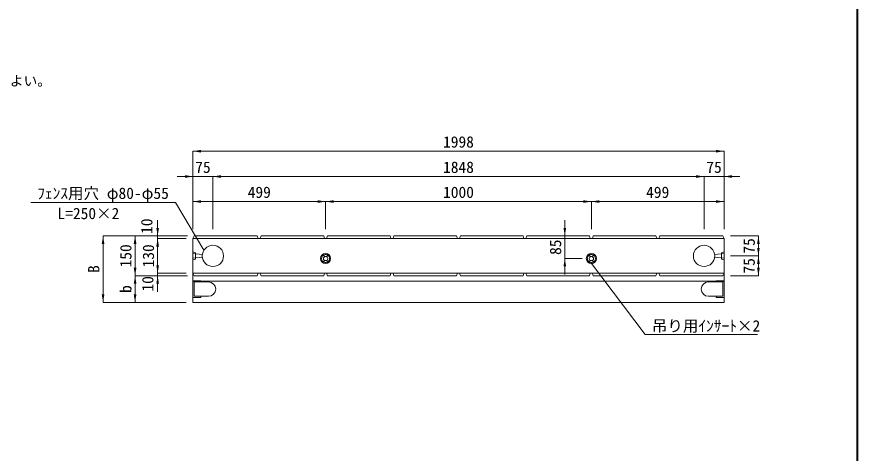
# Model space of a CAD drawing. Units: millimetres at full size. Extents: x 199178 to 219083, y 873019 to 880494.
# Drawn here: x 201016 to 204178, y 876757 to 878399 of the extents above; entities that cross this region are included whole.
import ezdxf
from ezdxf.enums import TextEntityAlignment as Align

# ---------------------------------------------------------------- set-up
doc = ezdxf.new("R2010")
doc.units = ezdxf.units.MM
doc.header["$LTSCALE"] = 20
doc.linetypes.add('DASHED_SPACED', pattern=[12, 6, -6])
for name, color, linetype, lineweight in [('0_2', 7, 'Continuous', 13), ('インサート', 3, 'Continuous', 9), ('ピンジョイント', 1, 'Continuous', 13), ('フランジ', 7, 'Continuous', 13), ('図枠', 7, 'Continuous', 5), ('寸法線', 7, 'Continuous', 13), ('引出線', 4, 'Continuous', 13)]:
    doc.layers.add(name, color=color, linetype=linetype, lineweight=lineweight)
doc.layers.add('文字', color=7, linetype='Continuous')
doc.styles.add('ＭＳ ゴシック', font='')
doc.styles.get('ＭＳ ゴシック').set_extended_font_data('MS Gothic')

# ---------------------------------------------------------------- blocks, each defined once
blk = doc.blocks.new('filled_arrow')
at = {"color": 0, "linetype": 'Continuous', "lineweight": -2}
blk.add_solid([(7.5, 1.25), (0, 0), (7.5, -1.25)], dxfattribs=at)

msp = doc.modelspace()

# ---------------------------------------------------------------- linework, layer by layer
at = {"layer": '0_2'}
for p, q in [((201679.05, 877564.5), (201684.05, 877574.5)), ((201679.05, 877564.5), (203677.05, 877564.5)), ((201679.05, 877324.5), (201679.05, 877564.5)), ((201684.05, 877574.5), (201921.05, 877574.5)), ((201921.05, 877574.5), (201924.05, 877564.5)), ((201932.05, 877564.5), (201935.05, 877574.5)), ((201935.05, 877574.5), (202171.05, 877574.5)), ((202171.05, 877574.5), (202174.05, 877564.5)), ((202182.05, 877564.5), (202185.05, 877574.5)), ((202185.05, 877574.5), (202421.05, 877574.5)), ((202421.05, 877574.5), (202424.05, 877564.5)), ((202432.05, 877564.5), (202435.05, 877574.5)), ((202435.05, 877574.5), (202671.05, 877574.5)), ((202671.05, 877574.5), (202674.05, 877564.5)), ((202682.05, 877564.5), (202685.05, 877574.5)), ((202685.05, 877574.5), (202921.05, 877574.5)), ((202921.05, 877574.5), (202924.05, 877564.5)), ((202932.05, 877564.5), (202935.05, 877574.5)), ((202935.05, 877574.5), (203171.05, 877574.5)), ((203171.05, 877574.5), (203174.05, 877564.5)), ((203182.05, 877564.5), (203185.05, 877574.5)), ((203185.05, 877574.5), (203421.05, 877574.5)), ((203421.05, 877574.5), (203424.05, 877564.5)), ((203432.05, 877564.5), (203435.05, 877574.5)), ((203435.05, 877574.5), (203672.05, 877574.5)), ((203672.05, 877574.5), (203677.05, 877564.5)), ((203677.05, 877324.5), (203677.05, 877564.5)), ((201679.05, 877434.5), (203677.05, 877434.5)), ((201679.05, 877434.5), (201684.05, 877424.5)), ((201921.05, 877424.5), (201924.05, 877434.5)), ((201932.05, 877434.5), (201935.05, 877424.5)), ((202171.05, 877424.5), (202174.05, 877434.5)), ((202182.05, 877434.5), (202185.05, 877424.5)), ((202421.05, 877424.5), (202424.05, 877434.5)), ((202432.05, 877434.5), (202435.05, 877424.5)), ((202671.05, 877424.5), (202674.05, 877434.5)), ((202682.05, 877434.5), (202685.05, 877424.5)), ((202921.05, 877424.5), (202924.05, 877434.5)), ((202932.05, 877434.5), (202935.05, 877424.5)), ((203171.05, 877424.5), (203174.05, 877434.5)), ((203182.05, 877434.5), (203185.05, 877424.5)), ((203421.05, 877424.5), (203424.05, 877434.5)), ((203432.05, 877434.5), (203435.05, 877424.5)), ((203672.05, 877424.5), (203677.05, 877434.5)), ((201679.05, 877404.5), (203677.05, 877404.5)), ((201684.05, 877424.5), (201921.05, 877424.5)), ((201935.05, 877424.5), (202171.05, 877424.5)), ((202185.05, 877424.5), (202421.05, 877424.5)), ((202435.05, 877424.5), (202671.05, 877424.5)), ((202685.05, 877424.5), (202921.05, 877424.5)), ((202935.05, 877424.5), (203171.05, 877424.5)), ((203185.05, 877424.5), (203421.05, 877424.5)), ((203435.05, 877424.5), (203672.05, 877424.5)), ((201679.05, 877324.5), (203677.05, 877324.5))]:
    msp.add_line(p, q, dxfattribs=at)
for centre in [(201754.05, 877499.5), (203602.05, 877499.5)]:
    msp.add_circle(centre, 40, dxfattribs=at)
at = {"layer": 'インサート'}
for p, q in [((202172.45, 877503.36), (202172.45, 877495.21)), ((202183.65, 877503.36), (202183.65, 877495.21)), ((203172.45, 877503.36), (203172.45, 877495.21)), ((203183.65, 877503.36), (203183.65, 877495.21)), ((202172.45, 877483.78), (202172.45, 877475.64)), ((202183.65, 877483.78), (202183.65, 877475.64)), ((203172.45, 877483.78), (203172.45, 877475.64)), ((203183.65, 877483.78), (203183.65, 877475.64))]:
    msp.add_line(p, q, dxfattribs=at)
for centre in [(202178.05, 877489.5), (203178.05, 877489.5)]:
    msp.add_circle(centre, 19, dxfattribs=at)
for centre, radius, start, end in [((202178.05, 877489.5), 14.95, 111.99848, 248.00152), ((202178.05, 877489.5), 8, 134.427, 225.573), ((202178.05, 877489.5), 14.95, 68.00152, 111.99848), ((202178.05, 877489.5), 8, 45.573, 134.427), ((202178.05, 877489.5), 14.95, 291.99848, 68.00152), ((202178.05, 877489.5), 8, 314.427, 45.573), ((203178.05, 877489.5), 14.95, 111.99848, 248.00152), ((203178.05, 877489.5), 8, 134.427, 225.573), ((203178.05, 877489.5), 14.95, 68.00152, 111.99848), ((203178.05, 877489.5), 8, 45.573, 134.427), ((203178.05, 877489.5), 14.95, 291.99848, 68.00152), ((203178.05, 877489.5), 8, 314.427, 45.573), ((202178.05, 877489.5), 8, 225.573, 314.427), ((202178.05, 877489.5), 14.95, 248.00152, 291.99848), ((203178.05, 877489.5), 8, 225.573, 314.427), ((203178.05, 877489.5), 14.95, 248.00152, 291.99848)]:
    msp.add_arc(centre, radius, start, end, dxfattribs=at)
at = {"layer": 'ピンジョイント'}
for p, q in [((201679.05, 877514.5), (201688.05, 877511.5)), ((201688.05, 877487.5), (201688.05, 877511.5)), ((203677.05, 877514.5), (203668.05, 877511.5)), ((203668.05, 877487.5), (203668.05, 877511.5)), ((201679.05, 877484.5), (201688.05, 877487.5)), ((203677.05, 877484.5), (203668.05, 877487.5))]:
    msp.add_line(p, q, dxfattribs=at)
at = {"layer": 'ピンジョイント', "linetype": 'DASHED_SPACED'}
for p, q in [((201679.05, 877508.5), (201714.05, 877504.5)), ((201679.05, 877490.5), (201714.05, 877494.5)), ((203677.05, 877508.5), (203642.05, 877504.5)), ((203677.05, 877490.5), (203642.05, 877494.5))]:
    msp.add_line(p, q, dxfattribs=at)
at = {"layer": 'フランジ'}
for p, q in [((201679.05, 877406), (201709.05, 877406)), ((201683.55, 877347.5), (201683.55, 877401.5)), ((201683.55, 877401.5), (201737.55, 877401.5)), ((201709.05, 877401.5), (201709.05, 877406)), ((203672.55, 877401.5), (203618.55, 877401.5)), ((203647.05, 877401.5), (203647.05, 877406)), ((203677.05, 877406), (203647.05, 877406)), ((203672.55, 877347.5), (203672.55, 877401.5)), ((201679.05, 877343), (201709.05, 877343)), ((201683.55, 877347.5), (201737.55, 877347.5)), ((201709.05, 877343), (201709.05, 877347.5)), ((203672.55, 877347.5), (203618.55, 877347.5)), ((203647.05, 877343), (203647.05, 877347.5)), ((203677.05, 877343), (203647.05, 877343))]:
    msp.add_line(p, q, dxfattribs=at)
for centre, start, end in [((201737.55, 877374.5), 270, 90), ((203618.55, 877374.5), 90, 270)]:
    msp.add_arc(centre, 27, start, end, dxfattribs=at)
at = {"layer": '図枠', "lineweight": 40}
msp.add_line((204178.16, 880194.32), (204178.16, 873269.32), dxfattribs=at)
at = {"layer": '寸法線'}
for p, q in [((201679.05, 877893.45), (203677.05, 877893.45)), ((201679.05, 877599.5), (201679.05, 877893.45)), ((203677.05, 877599.5), (203677.05, 877893.45)), ((201619.05, 877798.22), (201814.05, 877798.22)), ((201679.05, 877599.5), (201679.05, 877798.22)), ((201754.05, 877599.5), (201754.05, 877798.22)), ((201754.05, 877798.22), (203602.05, 877798.22)), ((201754.05, 877599.5), (201754.05, 877798.22)), ((203542.05, 877798.22), (203737.05, 877798.22)), ((203602.05, 877599.5), (203602.05, 877798.22)), ((203602.05, 877599.5), (203602.05, 877798.22)), ((203677.05, 877599.5), (203677.05, 877798.22)), ((201679.05, 877703.93), (202178.05, 877703.93)), ((201679.05, 877599.5), (201679.05, 877703.93)), ((202178.05, 877599.5), (202178.05, 877703.93)), ((202178.05, 877703.93), (203178.05, 877703.93)), ((202178.05, 877599.5), (202178.05, 877703.93)), ((203178.05, 877599.5), (203178.05, 877703.93)), ((203178.05, 877703.93), (203677.05, 877703.93)), ((203178.05, 877599.5), (203178.05, 877703.93)), ((203677.05, 877599.5), (203677.05, 877703.93)), ((201546.12, 877634.5), (201546.12, 877504.5)), ((203078.04, 877429.5), (203078.04, 877634.5)), ((201340.72, 877574.5), (201340.72, 877324.5)), ((201654.05, 877574.5), (201340.72, 877574.5)), ((201461.24, 877574.5), (201461.24, 877424.5)), ((201654.05, 877574.5), (201461.24, 877574.5)), ((201659.05, 877574.5), (201546.12, 877574.5)), ((201654.05, 877564.5), (201546.12, 877564.5)), ((201546.12, 877564.5), (201546.12, 877434.5)), ((201654.05, 877564.5), (201546.12, 877564.5)), ((203143.05, 877574.5), (203078.04, 877574.5)), ((203702.05, 877574.5), (203806.45, 877574.5)), ((203806.45, 877574.5), (203806.45, 877439.5)), ((203806.45, 877559.5), (203806.45, 877424.5)), ((201546.12, 877494.5), (201546.12, 877364.5)), ((203702.05, 877499.5), (203806.45, 877499.5)), ((203702.05, 877499.5), (203806.45, 877499.5)), ((203143.05, 877489.5), (203078.04, 877489.5)), ((201654.05, 877434.5), (201546.12, 877434.5)), ((201654.05, 877434.5), (201546.12, 877434.5)), ((201654.05, 877424.5), (201461.24, 877424.5)), ((201461.24, 877424.5), (201461.24, 877324.5)), ((201654.05, 877424.5), (201461.24, 877424.5)), ((201659.05, 877424.5), (201546.12, 877424.5)), ((203702.05, 877424.5), (203806.45, 877424.5)), ((201654.05, 877324.5), (201340.72, 877324.5)), ((201654.05, 877324.5), (201461.24, 877324.5))]:
    msp.add_line(p, q, dxfattribs=at)
at = {"layer": '引出線'}
for points in [[(201720.32, 877521), (201613.42, 877700.57), (201068.75, 877700.57)], [(203178.05, 877470.5), (203380.71, 877203.16), (203803.4, 877203.16)]]:
    msp.add_lwpolyline(points, dxfattribs=at)

# ---------------------------------------------------------------- block references
at = {"layer": '寸法線', "xscale": 4, "yscale": 4}
for p in [(201679.05, 877893.45), (201754.05, 877798.22), (201754.05, 877798.22), (203677.05, 877798.22), (201679.05, 877703.93), (202178.05, 877703.93), (203178.05, 877703.93)]:
    msp.add_blockref('filled_arrow', p, dxfattribs=at)
for p, rotation in [((203677.05, 877893.45), 180), ((201679.05, 877798.22), 180), ((203602.05, 877798.22), 180), ((203602.05, 877798.22), 180), ((202178.05, 877703.93), 180), ((203178.05, 877703.93), 180), ((203677.05, 877703.93), 180), ((201546.12, 877574.5), 90), ((203078.04, 877574.5), 90), ((201340.72, 877574.5), 270), ((201461.24, 877574.5), 270), ((201546.12, 877564.5), 270), ((201546.12, 877564.5), 270), ((203806.45, 877574.5), 270), ((203806.45, 877499.5), 90), ((203806.45, 877499.5), 270), ((201546.12, 877434.5), 90), ((201546.12, 877434.5), 90), ((203078.04, 877489.5), 270), ((201461.24, 877424.5), 90), ((203806.45, 877424.5), 90), ((201461.24, 877424.5), 270), ((201546.12, 877424.5), 270), ((201340.72, 877324.5), 90), ((201461.24, 877324.5), 90)]:
    msp.add_blockref('filled_arrow', p, dxfattribs=dict(at, rotation=rotation))
at = {"layer": '引出線', "xscale": 0.16, "yscale": 0.16}
for p, rotation in [((201720.32, 877521), 120.8), ((203178.05, 877470.5), 307.2)]:
    msp.add_blockref('filled_arrow', p, dxfattribs=dict(at, rotation=rotation))

# ---------------------------------------------------------------- texts
at = {"layer": '寸法線', "style": 'ＭＳ ゴシック'}
for s, p in [('1998', (202678.05, 877928.45)), ('75', (201716.55, 877833.22)), ('1848', (202678.05, 877833.22)), ('75', (203639.55, 877833.22)), ('499', (201928.55, 877738.93)), ('1000', (202678.05, 877738.93)), ('499', (203427.55, 877738.93))]:
    msp.add_text(s, height=42.72, dxfattribs=at).set_placement(p, align=Align.MIDDLE_CENTER)
for s, p in [('10', (201505.01, 877611.28)), ('85', (203043.04, 877532)), ('75', (203771.45, 877537)), ('150', (201426.24, 877499.5)), ('130', (201511.12, 877499.5)), ('B', (201305.72, 877449.5)), ('75', (203771.45, 877462)), ('10', (201508.89, 877394.26)), ('b', (201426.24, 877374.5))]:
    msp.add_text(s, height=42.72, rotation=90, dxfattribs=at).set_placement(p, align=Align.MIDDLE_CENTER)
at = {"layer": '引出線', "style": 'ＭＳ ゴシック'}
msp.add_text('ﾌｪﾝｽ用穴 φ80-φ55', height=42.72, dxfattribs=at).set_placement((201588.42, 877756.63), align=Align.TOP_RIGHT)
msp.add_text('L=250×2', height=42.72, dxfattribs=at).set_placement((201401.69, 877624.97), align=Align.BOTTOM_RIGHT)
msp.add_text('吊り用ｲﾝｻｰﾄ×2', height=42.72, dxfattribs=at).set_placement((203405.71, 877257.39), align=Align.TOP_LEFT)
at = {"layer": '文字', "style": 'ＭＳ ゴシック'}
msp.add_text('※調整用として敷ﾓﾙﾀﾙ(20mm程度)を施工してもよい。', height=37.98, dxfattribs=at).set_placement((200523.74, 878158.44), align=Align.MIDDLE_CENTER)

doc.saveas('drawing.dxf')
